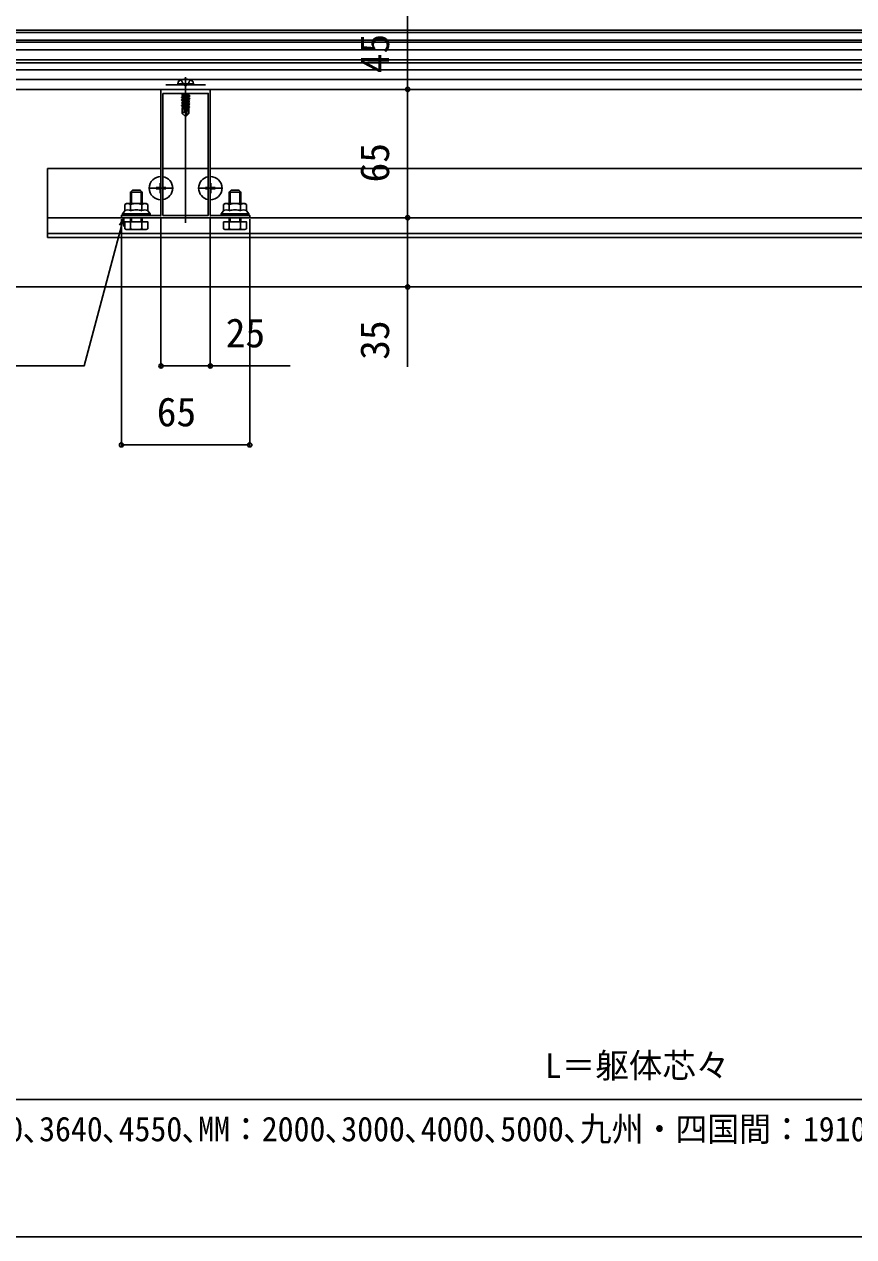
# Model space of a CAD drawing. Units: millimetres, scale not verified. Extents: x -875 to 875, y -1303 to 1296.
# Drawn here: x -120 to 300, y -1303 to -689 of the extents above; entities that cross this region are included whole.
import ezdxf
from ezdxf.enums import TextEntityAlignment as Align

# ---------------------------------------------------------------- set-up
doc = ezdxf.new("R2010")
doc.units = ezdxf.units.MM
doc.header["$LTSCALE"] = 8
for name, color, linetype in [('0-2_YKK_11', 7, 'Continuous'), ('0-4_YKK_12', 2, 'Continuous'), ('0-5_YKK_13', 4, 'Continuous'), ('0-6_YKK_D', 6, 'Continuous'), ('0-7_YKK_ZWAK', 7, 'Continuous')]:
    doc.layers.add(name, color=color, linetype=linetype)
doc.styles.add('ＭＳ ゴシック', font='')
doc.styles.get('ＭＳ ゴシック').set_extended_font_data('MS Gothic')

msp = doc.modelspace()

# ---------------------------------------------------------------- linework, layer by layer
at = {"layer": '0-2_YKK_11'}
for points in [[(-6, -787.3), (-71, -787.3), (-71, -786.1), (-63.958, -786.1), (-63.775, -786.22), (-63.225, -786.22), (-63.042, -786.1), (-51, -786.1), (-51, -722.3), (-38.958, -722.3), (-38.775, -722.42), (-38.225, -722.42), (-38.042, -722.3), (-26, -722.3), (-26, -786.1), (-13.958, -786.1), (-13.775, -786.22), (-13.225, -786.22), (-13.042, -786.1), (-6, -786.1)], [(-50, -724.3), (-50, -786.1), (-27, -786.1), (-27, -724.3)]]:
    msp.add_lwpolyline(points, close=True, dxfattribs=at)
at = {"layer": '0-4_YKK_12'}
for p, q in [((656.5, -693.42), (-233.5, -693.42)), ((656.5, -698.3), (-233.5, -698.3)), ((656.5, -708.8), (-233.5, -708.8)), ((656.5, -722.3), (-233.5, -722.3)), ((-38.5, -789.8), (-38.5, -719.8)), ((-51, -762.3), (-108.5, -762.3)), ((-108.5, -797.3), (-108.5, -762.3)), ((-27, -762.3), (-50, -762.3)), ((446.003, -762.3), (-26, -762.3)), ((531.5, -787.3), (-108.5, -787.3)), ((442, -795.3), (-108.5, -795.3)), ((442, -797.3), (-108.5, -797.3)), ((441.5, -822.3), (-251, -822.3))]:
    msp.add_line(p, q, dxfattribs=at)
at = {"layer": '0-5_YKK_13'}
for p, q in [((656.5, -692.3), (-233.5, -692.3)), ((656.5, -697.3), (-233.5, -697.3)), ((656.5, -702.3), (-233.5, -702.3)), ((656.5, -707.3), (-233.5, -707.3)), ((656.5, -712.3), (-233.5, -712.3)), ((656.5, -717.3), (-233.5, -717.3)), ((-38.5, -716.1), (-38.5, -737)), ((656.5, -722.3), (-233.5, -722.3)), ((-48.5, -720), (-28.5, -720)), ((-42.5, -719.5), (-42.359, -718.697)), ((-34.5, -719.5), (-42.5, -719.5)), ((-42.5, -719.5), (-42.412, -720)), ((-34.588, -720), (-42.412, -720)), ((-36.7, -724.3), (-40.6, -724.95)), ((-40.6, -724.85), (-37.3, -724.3)), ((-39.021, -724.3), (-40.05, -724.532)), ((-40.05, -724.3), (-40.05, -724.532)), ((-34.5, -719.5), (-34.641, -718.697)), ((-34.5, -719.5), (-34.588, -720)), ((-40.6, -724.85), (-40.05, -724.532)), ((-40.6, -724.85), (-40.6, -724.95)), ((-40.6, -724.95), (-40.05, -725.267)), ((-40.6, -726.25), (-36.4, -725.55)), ((-36.4, -725.65), (-40.6, -726.35)), ((-40.6, -726.25), (-40.05, -725.932)), ((-40.6, -726.25), (-40.6, -726.35)), ((-40.6, -726.35), (-40.05, -726.667)), ((-40.6, -727.65), (-36.4, -726.95)), ((-36.4, -727.05), (-40.6, -727.75)), ((-40.6, -727.65), (-40.05, -727.332)), ((-40.6, -727.65), (-40.6, -727.75)), ((-40.6, -727.75), (-40.05, -728.067)), ((-40.6, -729.05), (-36.4, -728.35)), ((-36.4, -728.45), (-40.6, -729.15)), ((-40.6, -729.05), (-40.05, -728.732)), ((-40.6, -729.05), (-40.6, -729.15)), ((-40.6, -729.15), (-40.05, -729.467)), ((-40.6, -730.45), (-37.574, -729.946)), ((-37.602, -730.05), (-40.6, -730.55)), ((-40.6, -730.45), (-40.05, -730.132)), ((-40.6, -730.45), (-40.6, -730.55)), ((-40.6, -730.55), (-40.05, -730.867)), ((-36.95, -725.232), (-40.05, -725.932)), ((-40.05, -725.267), (-40.05, -725.932)), ((-36.95, -726.632), (-40.05, -727.332)), ((-40.05, -726.667), (-40.05, -727.332)), ((-36.95, -728.032), (-40.05, -728.732)), ((-40.05, -728.067), (-40.05, -728.732)), ((-36.95, -729.432), (-40.05, -730.132)), ((-40.05, -729.467), (-40.05, -730.132)), ((-37.66, -730.328), (-40.05, -730.867)), ((-37.59, -729.993), (-38.5, -734.378)), ((-37.168, -729.877), (-38.35, -735.576)), ((-37.168, -729.878), (-36.4, -729.75)), ((-36.4, -729.85), (-37.113, -729.969)), ((-37.1, -730.048), (-37.1, -734.326)), ((-36.95, -724.567), (-36.95, -725.232)), ((-36.4, -725.55), (-36.95, -725.232)), ((-36.95, -725.967), (-36.95, -726.632)), ((-36.4, -726.95), (-36.95, -726.632)), ((-36.95, -727.367), (-36.95, -728.032)), ((-36.4, -728.35), (-36.95, -728.032)), ((-36.95, -728.767), (-36.95, -729.432)), ((-36.4, -729.75), (-36.95, -729.432)), ((-36.95, -730.167), (-36.95, -730.832)), ((-36.4, -725.55), (-36.4, -725.65)), ((-36.4, -726.95), (-36.4, -727.05)), ((-36.4, -728.35), (-36.4, -728.45)), ((-36.4, -729.75), (-36.4, -729.85)), ((-40.2, -731.6), (-40.05, -731.532)), ((-40.2, -731.6), (-40.2, -734.45)), ((-37.924, -731.6), (-40.2, -731.6)), ((-39.243, -733.647), (-40.2, -734.45)), ((-38.65, -736), (-40.2, -734.45)), ((-40.05, -730.867), (-40.05, -731.532)), ((-37.805, -731.025), (-40.05, -731.532)), ((-37.865, -731.317), (-39.583, -731.6)), ((-38.5, -734.378), (-38.65, -736)), ((-38.65, -736), (-38.35, -736)), ((-38.5, -734.378), (-38.5, -736)), ((-37.1, -734.326), (-38.35, -735.576)), ((-38.35, -736), (-36.8, -734.45)), ((-38.35, -735.576), (-38.35, -736)), ((-37.92, -731.584), (-38.004, -731.6)), ((-36.95, -730.832), (-37.103, -730.867)), ((-36.5, -731.092), (-37.1, -731.191)), ((-36.5, -731.308), (-37.1, -731.424)), ((-36.8, -731.6), (-37.1, -731.6)), ((-36.8, -734.45), (-37.1, -734.326)), ((-36.5, -731.092), (-36.95, -730.832)), ((-36.5, -731.308), (-36.8, -731.481)), ((-36.8, -731.481), (-36.8, -734.45)), ((-36.5, -731.092), (-36.5, -731.308)), ((-51, -778.6), (-51, -766)), ((-26, -778.6), (-26, -766)), ((-57.3, -772.3), (-44.7, -772.3)), ((-53.5, -771.95), (-53.5, -772.65)), ((-53.5, -771.95), (-51.85, -771.95)), ((-53.5, -772.65), (-51.85, -772.65)), ((-51.35, -769.8), (-51, -769.8)), ((-51.35, -769.8), (-51.35, -771.45)), ((-51.35, -773.15), (-51.35, -774.8)), ((-50, -771.95), (-48.5, -771.95)), ((-50, -772.65), (-48.5, -772.65)), ((-48.5, -771.95), (-48.5, -772.65)), ((-32.3, -772.3), (-19.7, -772.3)), ((-28.5, -771.95), (-28.5, -772.65)), ((-28.5, -771.95), (-27, -771.95)), ((-28.5, -772.65), (-27, -772.65)), ((-26, -769.8), (-25.65, -769.8)), ((-25.65, -769.8), (-25.65, -771.45)), ((-25.65, -773.15), (-25.65, -774.8)), ((-25.15, -771.95), (-23.5, -771.95)), ((-25.15, -772.65), (-23.5, -772.65)), ((-23.5, -771.95), (-23.5, -772.65)), ((-60.5, -774.3), (-66.5, -774.3)), ((-65.96, -780.1), (-65.96, -773.76)), ((-61.04, -780.1), (-61.04, -773.76)), ((-51.35, -774.8), (-51, -774.8)), ((-26, -774.8), (-25.65, -774.8)), ((-10.5, -774.3), (-16.5, -774.3)), ((-15.96, -780.1), (-15.96, -773.76)), ((-11.04, -780.1), (-11.04, -773.76)), ((-70.5, -786.1), (-70.5, -785.3)), ((-68.5, -780.1), (-69.274, -780.547)), ((-69.274, -783.7), (-69.274, -780.547)), ((-63.5, -780.1), (-68.5, -780.1)), ((-66.387, -783.7), (-66.387, -780.547)), ((-63.5, -780.1), (-58.5, -780.1)), ((-60.613, -783.7), (-60.613, -780.547)), ((-58.5, -780.1), (-57.726, -780.547)), ((-57.726, -783.7), (-57.726, -780.547)), ((-56.5, -786.1), (-56.5, -785.3)), ((-20.5, -786.1), (-20.5, -785.3)), ((-18.5, -780.1), (-19.274, -780.547)), ((-19.274, -783.7), (-19.274, -780.547)), ((-13.5, -780.1), (-18.5, -780.1)), ((-16.387, -783.7), (-16.387, -780.547)), ((-13.5, -780.1), (-8.5, -780.1)), ((-10.613, -783.7), (-10.613, -780.547)), ((-8.5, -780.1), (-7.726, -780.547)), ((-7.726, -783.7), (-7.726, -780.547)), ((-6.5, -786.1), (-6.5, -785.3)), ((-63.5, -786.1), (-70.5, -786.1)), ((-69.274, -789.3), (-69.274, -792.853)), ((-66.5, -789.3), (-66.5, -787.3)), ((-66.387, -789.3), (-66.387, -792.853)), ((-65.96, -789.3), (-65.96, -787.3)), ((-63.5, -786.1), (-56.5, -786.1)), ((-61.04, -789.3), (-61.04, -787.3)), ((-60.613, -789.3), (-60.613, -792.853)), ((-60.5, -789.3), (-60.5, -787.3)), ((-13.5, -786.1), (-20.5, -786.1)), ((-19.274, -789.3), (-19.274, -792.853)), ((-16.5, -789.3), (-16.5, -787.3)), ((-16.387, -789.3), (-16.387, -792.853)), ((-15.96, -789.3), (-15.96, -787.3)), ((-13.5, -786.1), (-6.5, -786.1)), ((-11.04, -789.3), (-11.04, -787.3)), ((-10.613, -789.3), (-10.613, -792.853)), ((-10.5, -789.3), (-10.5, -787.3)), ((-68.5, -793.3), (-69.274, -792.853)), ((-58.5, -793.3), (-68.5, -793.3)), ((-58.5, -793.3), (-57.726, -792.853)), ((-18.5, -793.3), (-19.274, -792.853)), ((-8.5, -793.3), (-18.5, -793.3)), ((-8.5, -793.3), (-7.726, -792.853))]:
    msp.add_line(p, q, dxfattribs=at)
for points in [[(-40.8, -717.52), (-39.645, -719.837), (-38.5, -720.446)], [(-36.2, -717.52), (-37.355, -719.837), (-38.5, -720.446)], [(-36.487, -724.3), (-36.95, -724.567), (-40.05, -725.267)], [(-36.4, -725.65), (-36.95, -725.967), (-40.05, -726.667)], [(-36.4, -727.05), (-36.95, -727.367), (-40.05, -728.067)], [(-36.4, -728.45), (-36.95, -728.767), (-40.05, -729.467)], [(-36.4, -729.85), (-36.95, -730.167), (-37.1, -730.201)], [(-38.5, -734.378), (-39.243, -733.647), (-39.4, -731.6)], [(-66.5, -780.1), (-66.5, -774.3), (-65.5, -773.3)], [(-60.5, -780.1), (-60.5, -774.3), (-61.5, -773.3), (-65.5, -773.3)], [(-16.5, -780.1), (-16.5, -774.3), (-15.5, -773.3)], [(-10.5, -780.1), (-10.5, -774.3), (-11.5, -773.3), (-15.5, -773.3)], [(-63.5, -785.3), (-70.5, -785.3), (-69.274, -783.7)], [(-63.5, -785.3), (-56.5, -785.3), (-57.726, -783.7)], [(-13.5, -785.3), (-20.5, -785.3), (-19.274, -783.7)], [(-13.5, -785.3), (-6.5, -785.3), (-7.726, -783.7)], [(-69.274, -789.3), (-57.726, -789.3), (-57.726, -792.853)], [(-19.274, -789.3), (-7.726, -789.3), (-7.726, -792.853)]]:
    msp.add_lwpolyline(points, dxfattribs=at)
for centre, radius, start, end in [((-41.472, -718.854), 0.9, 122.05588, 170), ((-38.5, -723.6), 6.5, 57.94412, 122.05588), ((-35.528, -718.854), 0.9, 10, 57.94412), ((-37.348, -730.048), 0.248, 0, 167.19096), ((-51, -772.3), 5.9, 90, 270), ((-51, -772.3), 5.9, 279.75826, 80.24174), ((-26, -772.3), 5.9, 99.75826, 260.24174), ((-26, -772.3), 5.9, 270, 90), ((-51.85, -771.45), 0.5, 270, 0), ((-51.85, -773.15), 0.5, 0, 90), ((-25.15, -771.45), 0.5, 180, 270), ((-25.15, -773.15), 0.5, 90, 180), ((-67.83, -782.656), 2.556, 55.61575, 124.38425), ((-67.83, -785.809), 2.556, 55.61575, 124.38425), ((-63.5, -789.653), 9.553, 90, 107.58795), ((-63.5, -792.807), 9.553, 90, 107.58795), ((-63.5, -789.653), 9.553, 72.41205, 90), ((-63.5, -792.807), 9.553, 72.41205, 90), ((-59.17, -782.656), 2.556, 55.61575, 124.38425), ((-59.17, -785.809), 2.556, 55.61575, 124.38425), ((-17.83, -782.656), 2.556, 55.61575, 124.38425), ((-17.83, -785.809), 2.556, 55.61575, 124.38425), ((-13.5, -789.653), 9.553, 90, 107.58795), ((-13.5, -792.807), 9.553, 90, 107.58795), ((-13.5, -789.653), 9.553, 72.41205, 90), ((-13.5, -792.807), 9.553, 72.41205, 90), ((-9.17, -782.656), 2.556, 55.61575, 124.38425), ((-9.17, -785.809), 2.556, 55.61575, 124.38425), ((-67.83, -790.744), 2.556, 235.61575, 304.38425), ((-63.5, -783.747), 9.553, 252.41205, 287.58795), ((-59.17, -790.744), 2.556, 235.61575, 304.38425), ((-17.83, -790.744), 2.556, 235.61575, 304.38425), ((-13.5, -783.747), 9.553, 252.41205, 287.58795), ((-9.17, -790.744), 2.556, 235.61575, 304.38425)]:
    msp.add_arc(centre, radius, start, end, dxfattribs=at)
for centre, start_param, end_param in [((-69, -785.3), 3.1415927, 4.712389), ((-58, -785.3), 4.712389, 6.2831853), ((-19, -785.3), 3.1415927, 4.712389), ((-8, -785.3), 4.712389, 6.2831853)]:
    msp.add_ellipse(centre, major_axis=(1.5, 0), ratio=0.533333, start_param=start_param, end_param=end_param, dxfattribs=at)
at = {"layer": '0-6_YKK_D'}
for p, q in [((74, -722.3), (74, -677.3)), ((4, -722.3), (75, -722.3)), ((4, -722.3), (75, -722.3)), ((74, -787.3), (74, -722.3)), ((-71, -788), (-71, -903.3)), ((-51, -786.8), (-51, -863.3)), ((-26, -786.8), (-26, -863.3)), ((-6, -788), (-6, -903.3)), ((4, -787.3), (75, -787.3)), ((4, -787.3), (75, -787.3)), ((4, -822.3), (75, -822.3)), ((-71, -902.3), (-6, -902.3)), ((-288.5, -1233.8), (711.5, -1233.8))]:
    msp.add_line(p, q, dxfattribs=at)
for points in [[(-69.848, -787.3), (-70.948, -791.405), (-89.944, -862.3), (-210.5, -862.3)], [(-72.048, -791.11), (-69.848, -787.3), (-69.848, -791.7)], [(74, -787.3), (74, -822.3), (74, -862.736)], [(-51, -862.3), (-26, -862.3), (14.436, -862.3)]]:
    msp.add_lwpolyline(points, dxfattribs=at)
for centre in [(74, -722.3), (74, -722.3), (74, -787.3), (74, -787.3), (74, -822.3), (-51, -862.3), (-26, -862.3), (-71, -902.3), (-6, -902.3)]:
    msp.add_circle(centre, 1.075, dxfattribs=at)
at = {"layer": '0-7_YKK_ZWAK'}
msp.add_lwpolyline([(-875, -1303.3), (875, -1303.3), (875, 1246.7)], dxfattribs=at)

# ---------------------------------------------------------------- texts
at = {"layer": '0-6_YKK_D', "style": 'ＭＳ ゴシック'}
for s, p in [('45', (69, -714.118)), ('65', (69, -769.402)), ('35', (69, -859.214))]:
    msp.add_text(s, height=14.66, rotation=90, dxfattribs=at).set_placement(p, align=Align.BOTTOM_LEFT)
for s, height, p in [('25', 14.66, (-18.177, -857.3)), ('65', 14.66, (-53.102, -897.3)), ('L＝躯体芯々', 12.46, (143.597, -1226.578))]:
    msp.add_text(s, height=height, dxfattribs=at).set_placement(p, align=Align.BOTTOM_LEFT)
at = {"layer": '0-6_YKK_D', "style": 'ＭＳ ゴシック', "width": 0.95}
msp.add_text('（関東間：1820､2730､3640､4550､MM：2000､3000､4000､5000､九州・四国間：1910､2865､3820､4775）', height=12.46, dxfattribs=at).set_placement((-274.009, -1258.697), align=Align.BOTTOM_LEFT)

doc.saveas('drawing.dxf')
